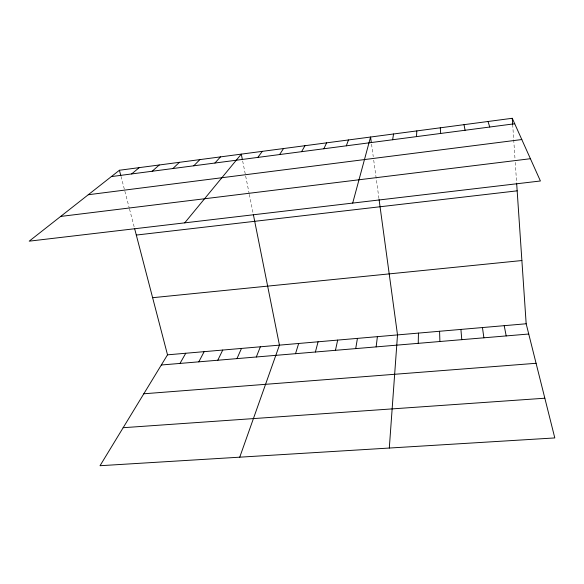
<?xml version="1.0" encoding="UTF-8"?>
<svg xmlns="http://www.w3.org/2000/svg" width="584" height="584" viewBox="0 0 584 584"><rect width="100%" height="100%" fill="white"/><g stroke="black" fill="none" stroke-linecap="round" stroke-linejoin="round"><path stroke-width="0.44" stroke-dasharray="2.92 2.19" d="M121.005 176.368L129.312 208.254M129.531 209.101L134.466 228.037M242.667 161.016L249.156 193.538M249.332 194.414L253.157 213.554M371.548 144.182L373.249 156.665M373.724 160.184L378.972 198.706M512.679 124.494L515 158.79M515.241 162.388L516.628 182.887"/><path stroke-width="0.88" d="M418.232 343.341L418.451 333.099M416.516 136.619L416.808 130.911M389.302 448.045L397.514 334.909L379.089 199.604M376.14 346.889L377.388 336.654M392.63 139.751L393.565 133.984M355.707 348.611L357.437 338.384M335.457 350.32L337.676 340.092M315.389 352.013L318.083 341.793M352.692 203.086L370.57 137.028L371.3 142.394M295.519 353.685L298.672 343.472M239.747 457.177L279.437 345.137L253.332 214.416M346.305 145.817L348.48 139.948M256.303 356.992L260.369 346.794M236.965 358.627L241.469 348.429M323.843 148.767L326.617 142.846M217.796 360.24L222.738 350.05M198.801 361.839L204.166 351.656M301.607 151.679L304.965 145.708M179.982 363.43L185.756 353.254M134.7 228.913L167.513 354.831L100.025 465.718L554.8 437.934L526.169 323.77L516.687 183.77M279.605 154.556L283.525 148.54M257.821 157.41L262.304 151.351M184.727 222.854L241.287 154.132L242.316 159.293M214.919 163.031L220.482 156.884M193.786 165.805L199.874 159.607M172.864 168.542L179.463 162.308M152.154 171.258L159.257 164.987M131.641 173.944L139.233 167.63M119.413 170.258L29.2 241.163L540.412 180.989L512.256 118.282L119.413 170.258L120.778 175.492M111.332 176.602L514.716 123.757M88.25 194.742L521.804 139.547M60.656 216.438L530.418 158.717M136.298 235.067L517.168 190.837M152.621 297.701L521.884 260.537M167.513 354.831L526.169 323.77M161.323 365L528.739 334.019M143.803 393.784L536.076 363.292M123.158 427.707L544.836 398.215M488.012 121.494L489.757 127.027M504.204 325.668L506.197 335.924M464.024 124.669L465.076 130.261M482.457 327.551L483.88 337.808M460.915 329.42L461.783 339.669M512.256 118.282L512.679 124.494M440.292 127.808L440.664 133.459M439.584 331.267L439.898 341.516"/></g></svg>
